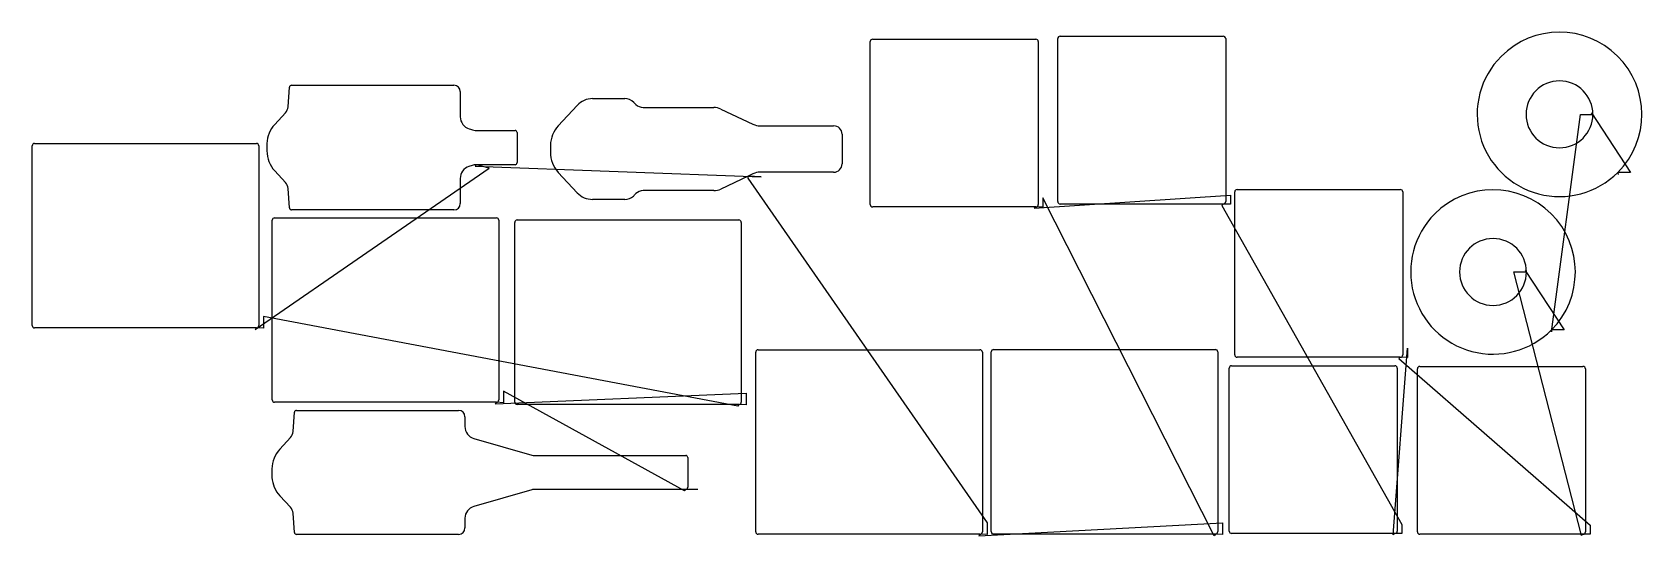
# Model space of a CAD drawing. Header units: metres. Extents: x 41 to 3888, y 1273 to 2478.
import ezdxf

# ---------------------------------------------------------------- set-up
doc = ezdxf.new("R2010")
doc.units = ezdxf.units.M

msp = doc.modelspace()

# ---------------------------------------------------------------- linework, layer by layer
at = {"layer": 'TOOL_0'}
for p, q in [((2491.866, 2072.9), (2491.866, 2462.9)), ((2497.616, 2468.65), (2887.616, 2468.65)), ((2893.366, 2462.9), (2893.366, 2072.9)), ((2043.942, 2065.987), (2043.942, 2455.987)), ((2049.692, 2461.737), (2439.692, 2461.737)), ((2445.442, 2455.987), (2445.442, 2065.987)), ((660.797, 2351.23), (1048.941, 2351.23)), ((652.557, 2300.077), (655.809, 2346.579)), ((1063.941, 2336.23), (1063.941, 2275.913)), ((1380.202, 2319.372), (1457.028, 2319.372)), ((1478.665, 2310.409), (1483.556, 2305.518)), ((620.579, 2257.75), (646.225, 2285.445)), ((1298.36, 2254.58), (1343.516, 2303.344)), ((1500.809, 2298.371), (1669.743, 2298.371)), ((1687.154, 2294.448), (1763.646, 2258.136)), ((3672.456, 1761.116), (3741.142, 2281.729)), ((3741.142, 2281.729), (3771.142, 2281.729)), ((3771.142, 2281.729), (3767.606, 2285.265)), ((3767.606, 2285.265), (3860.861, 2142.935)), ((1103.157, 2243.23), (1194.941, 2243.23)), ((1199.941, 2238.23), (1199.941, 2166.23)), ((1780.8, 2254.271), (1956.454, 2254.271)), ((1976.454, 2234.271), (1976.454, 2163.271)), ((40.977, 1776.392), (40.977, 2206.392)), ((46.727, 2212.142), (576.727, 2212.142)), ((582.477, 2206.392), (582.477, 1776.392)), ((1103.157, 2161.23), (1099.946, 2157.428)), ((1099.946, 2157.428), (1782.804, 2132.561)), ((1132.855, 2153.207), (1103.157, 2161.231)), ((1194.941, 2161.23), (1103.157, 2161.23)), ((573.809, 1766.682), (1132.855, 2153.207)), ((646.225, 2119.015), (620.579, 2146.71)), ((1063.941, 2128.548), (1063.941, 2068.231)), ((1343.516, 2094.201), (1298.36, 2142.965)), ((1752.506, 2134.119), (1687.155, 2103.096)), ((1752.505, 2134.117), (1751.283, 2129.32)), ((1751.283, 2129.32), (2323.333, 1304.106)), ((1763.646, 2139.406), (1752.505, 2134.117)), ((1782.804, 2132.561), (1752.506, 2134.119)), ((1956.454, 2143.271), (1780.8, 2143.271)), ((3860.861, 2142.935), (3830.593, 2142.935)), ((3830.593, 2142.935), (3831.297, 2138.207)), ((655.809, 2057.882), (652.557, 2104.383)), ((1457.028, 2078.173), (1380.203, 2078.173)), ((1669.743, 2099.173), (1500.81, 2099.173)), ((2435.982, 2057.109), (2904.495, 2088.625)), ((2865.802, 1273.454), (2456.571, 2081.713)), ((2456.571, 2081.713), (2456.571, 2060.043)), ((2904.495, 2088.625), (2904.495, 2066.956)), ((2914.982, 1706.18), (2914.982, 2096.18)), ((2920.732, 2101.93), (3310.732, 2101.93)), ((3316.482, 2096.18), (3316.482, 1706.18)), ((1048.941, 2053.231), (660.797, 2053.231)), ((2439.692, 2060.237), (2049.692, 2060.237)), ((2439.692, 2060.237), (2435.982, 2057.109)), ((2456.571, 2060.043), (2439.692, 2060.237)), ((2887.616, 2067.15), (2497.616, 2067.15)), ((2887.616, 2067.15), (2883.906, 2064.022)), ((2883.906, 2064.022), (3314.518, 1300.226)), ((2904.495, 2066.956), (2887.616, 2067.15)), ((614.663, 1598.389), (614.663, 2028.389)), ((620.413, 2034.139), (1150.413, 2034.139)), ((1156.163, 2028.389), (1156.163, 1598.389)), ((1194.208, 1593.205), (1194.208, 2023.205)), ((1199.958, 2028.955), (1729.958, 2028.955)), ((1735.708, 2023.205), (1735.708, 1593.205)), ((3743.575, 1273.897), (3582.301, 1904.638)), ((3582.301, 1904.638), (3612.301, 1904.638)), ((3612.301, 1904.638), (3608.765, 1908.174)), ((3608.765, 1908.174), (3702.02, 1765.844)), ((576.727, 1770.642), (46.727, 1770.642)), ((576.727, 1770.642), (573.809, 1766.682)), ((594.002, 1769.751), (576.727, 1770.642)), ((1727.04, 1583.495), (594.002, 1797.681)), ((594.002, 1797.681), (594.002, 1769.751)), ((3702.02, 1765.844), (3671.752, 1765.844)), ((3671.752, 1765.844), (3672.456, 1761.116)), ((1770.308, 1282.818), (1770.308, 1712.818)), ((1776.058, 1718.568), (2306.058, 1718.568)), ((2311.808, 1712.818), (2311.808, 1282.818)), ((2332.97, 1283.164), (2332.97, 1713.164)), ((2338.72, 1718.914), (2868.72, 1718.914)), ((2874.47, 1713.164), (2874.47, 1283.164)), ((3310.732, 1700.43), (2920.732, 1700.43)), ((3293.929, 1275.623), (3327.611, 1721.905)), ((3310.732, 1700.43), (3307.022, 1697.302)), ((3307.022, 1697.302), (3764.164, 1298.5)), ((3327.611, 1700.236), (3310.732, 1700.43)), ((3327.611, 1721.905), (3327.611, 1700.236)), ((2901.889, 1284.501), (2901.889, 1674.501)), ((2907.639, 1680.251), (3297.639, 1680.251)), ((3303.389, 1674.501), (3303.389, 1284.501)), ((3351.535, 1282.775), (3351.535, 1672.775)), ((3357.285, 1678.525), (3747.285, 1678.525)), ((3753.035, 1672.775), (3753.035, 1282.775)), ((1599.612, 1381.036), (1167.688, 1619.677)), ((1167.688, 1619.677), (1167.688, 1591.748)), ((1150.413, 1592.639), (620.413, 1592.639)), ((1147.495, 1588.679), (1747.233, 1614.494)), ((1150.413, 1592.639), (1147.495, 1588.679)), ((1167.688, 1591.748), (1150.413, 1592.639)), ((1729.958, 1587.455), (1199.958, 1587.455)), ((1729.958, 1587.455), (1727.04, 1583.495)), ((1747.233, 1586.564), (1729.958, 1587.455)), ((1747.233, 1614.494), (1747.233, 1586.564)), ((664.404, 1522.738), (667.621, 1568.74)), ((672.609, 1573.391), (1059.788, 1573.391)), ((1075.288, 1557.891), (1075.288, 1534.524)), ((632.692, 1480.698), (658.072, 1508.106)), ((1096.657, 1506.167), (1234.873, 1466.534)), ((1241.975, 1465.409), (1602.788, 1465.391)), ((1607.788, 1460.391), (1607.788, 1389.391)), ((658.072, 1341.676), (632.693, 1369.083)), ((1234.873, 1383.249), (1096.657, 1343.616)), ((1602.788, 1384.392), (1243.004, 1384.392)), ((1602.788, 1384.391), (1599.612, 1381.036)), ((1632.155, 1384.392), (1602.788, 1384.392)), ((667.621, 1281.043), (664.404, 1327.044)), ((1075.288, 1315.259), (1075.288, 1291.892)), ((1059.788, 1276.392), (672.609, 1276.392)), ((2306.058, 1277.068), (1776.058, 1277.068)), ((2303.14, 1273.108), (2885.995, 1304.453)), ((2306.058, 1277.068), (2303.14, 1273.108)), ((2323.333, 1276.177), (2306.058, 1277.068)), ((2323.333, 1304.106), (2323.333, 1276.177)), ((2868.72, 1277.414), (2338.72, 1277.414)), ((2868.72, 1277.414), (2865.802, 1273.454)), ((2885.995, 1276.523), (2868.72, 1277.414)), ((2885.995, 1304.453), (2885.995, 1276.523)), ((3297.639, 1278.751), (2907.639, 1278.751)), ((3297.639, 1278.751), (3293.929, 1275.623)), ((3314.518, 1278.557), (3297.639, 1278.751)), ((3314.518, 1300.226), (3314.518, 1278.557)), ((3747.285, 1277.025), (3357.285, 1277.025)), ((3747.285, 1277.025), (3743.575, 1273.897)), ((3764.164, 1276.831), (3747.285, 1277.025)), ((3764.164, 1298.5), (3764.164, 1276.831))]:
    msp.add_line(p, q, dxfattribs=at)
for centre, radius, start, end in [((2497.616, 2462.9), 5.75, 90, 180), ((2887.616, 2462.9), 5.75, 0, 90), ((3691.141, 2281.73), 196.749, 315.135287, 135.134876), ((2049.692, 2455.987), 5.75, 90, 180), ((2439.692, 2455.987), 5.75, 0, 90), ((3691.142, 2281.73), 196.75, 135.135082, 315.135082), ((660.809, 2346.217), 5.013, 90.137153, 175.859011), ((1048.941, 2336.23), 15, 0, 90), ((3691.142, 2281.729), 80, 0, 180), ((1380.202, 2269.372), 50, 90, 137.199671), ((1457.028, 2288.772), 30.6, 45, 90), ((628.538, 2301.785), 24.08, 317.266939, 355.932523), ((1093.941, 2275.913), 30, 180, 254.0003), ((1500.809, 2322.771), 24.399, 225, 270), ((1669.703, 2257.593), 40.778, 64.662245, 89.943797), ((3691.142, 2281.729), 80, 180, 0), ((672.008, 2210.161), 70.069, 137.220865, 178.637571), ((1176.376, 2545.485), 311.891, 253.09295, 255.092628), ((1103.231, 2272.831), 29.601, 256.139802, 269.856766), ((1194.941, 2238.23), 5, 0, 90), ((1350.524, 2206.312), 71.07, 137.221528, 178.638222), ((1780.8, 2294.271), 40, 244.605382, 270), ((1956.454, 2234.271), 20, 0, 90), ((46.727, 2206.392), 5.75, 90, 180), ((576.727, 2206.392), 5.75, 0, 90), ((1353.821, 2202.23), 751.923, 179.268699, 180.606479), ((671.94, 2194.271), 70, 180, 222.800116), ((1998.683, 2198.774), 719.268, 179.264971, 180.602866), ((1093.962, 2128.533), 30.021, 108.084297, 179.971372), ((1174.544, 1865.365), 305.245, 105.073222, 107.128798), ((1103.157, 2132.231), 29, 90, 105.998858), ((1194.941, 2166.23), 5, 270, 0), ((1350.455, 2191.205), 71, 179.999193, 222.799705), ((1956.454, 2163.271), 20, 270, 0), ((628.538, 2102.675), 24.08, 4.067477, 42.733061), ((1780.8, 2103.271), 40, 90, 115.394618), ((1380.203, 2128.173), 50, 222.799551, 270), ((1457.003, 2108.838), 30.665, 270.046711, 312.904136), ((1322.499, 2248.193), 224.339, 313.837434, 315.883321), ((1500.81, 2074.773), 24.4, 90, 135), ((1669.704, 2139.951), 40.778, 270.054798, 295.337755), ((2920.732, 2096.18), 5.75, 90, 180), ((3310.732, 2096.18), 5.75, 0, 90), ((3532.3, 1904.639), 196.749, 315.135287, 135.134876), ((660.809, 2058.244), 5.013, 184.140989, 269.862847), ((1048.941, 2068.231), 15, 270, 0), ((2049.692, 2065.987), 5.75, 180, 270), ((2439.692, 2065.987), 5.75, 270, 0), ((2497.616, 2072.9), 5.75, 180, 270), ((2887.616, 2072.9), 5.75, 270, 0), ((3532.301, 1904.639), 196.75, 135.135082, 315.135082), ((620.413, 2028.389), 5.75, 90, 180), ((1150.413, 2028.389), 5.75, 0, 90), ((1199.958, 2023.205), 5.75, 90, 180), ((1729.958, 2023.205), 5.75, 0, 90), ((3532.301, 1904.638), 80, 0, 180), ((3532.301, 1904.638), 80, 180, 0), ((46.727, 1776.392), 5.75, 180, 270), ((576.727, 1776.392), 5.75, 270, 0), ((1776.058, 1712.818), 5.75, 90, 180), ((2306.058, 1712.818), 5.75, 0, 90), ((2338.72, 1713.164), 5.75, 90, 180), ((2868.72, 1713.164), 5.75, 0, 90), ((2920.732, 1706.18), 5.75, 180, 270), ((3310.732, 1706.18), 5.75, 270, 0), ((2907.639, 1674.501), 5.75, 90, 180), ((3297.639, 1674.501), 5.75, 0, 90), ((3357.285, 1672.775), 5.75, 90, 180), ((3747.285, 1672.775), 5.75, 0, 90), ((620.413, 1598.389), 5.75, 180, 270), ((1150.413, 1598.389), 5.75, 270, 0), ((1199.958, 1593.205), 5.75, 180, 270), ((1729.958, 1593.205), 5.75, 270, 0), ((672.621, 1568.378), 5.013, 90.137153, 175.859011), ((1059.788, 1557.891), 15.5, 0, 90), ((640.385, 1524.446), 24.08, 317.266939, 355.932523), ((1104.866, 1534.583), 29.578, 180.114289, 253.886706), ((684.982, 1432.381), 71.195, 137.261452, 179.051931), ((1243.101, 1495.499), 30.111, 254.141903, 267.856931), ((1602.788, 1460.391), 5, 0, 90), ((994.024, 1425.752), 380.307, 178.823741, 181.944748), ((684.813, 1417.323), 71.018, 183.61433, 222.786001), ((1602.788, 1389.391), 5, 270, 0), ((1243.004, 1354.892), 29.5, 90, 105.999554), ((640.385, 1325.336), 24.08, 4.067477, 42.733061), ((1104.867, 1315.2), 29.578, 106.115155, 179.885715), ((672.621, 1281.405), 5.013, 184.140989, 269.862847), ((1059.788, 1291.892), 15.5, 270, 0), ((1776.058, 1282.818), 5.75, 180, 270), ((2306.058, 1282.818), 5.75, 270, 0), ((2338.72, 1283.164), 5.75, 180, 270), ((2868.72, 1283.164), 5.75, 270, 0), ((2907.639, 1284.501), 5.75, 180, 270), ((3297.639, 1284.501), 5.75, 270, 0), ((3357.285, 1282.775), 5.75, 180, 270), ((3747.285, 1282.775), 5.75, 270, 0)]:
    msp.add_arc(centre, radius, start, end, dxfattribs=at)

doc.saveas('drawing.dxf')
